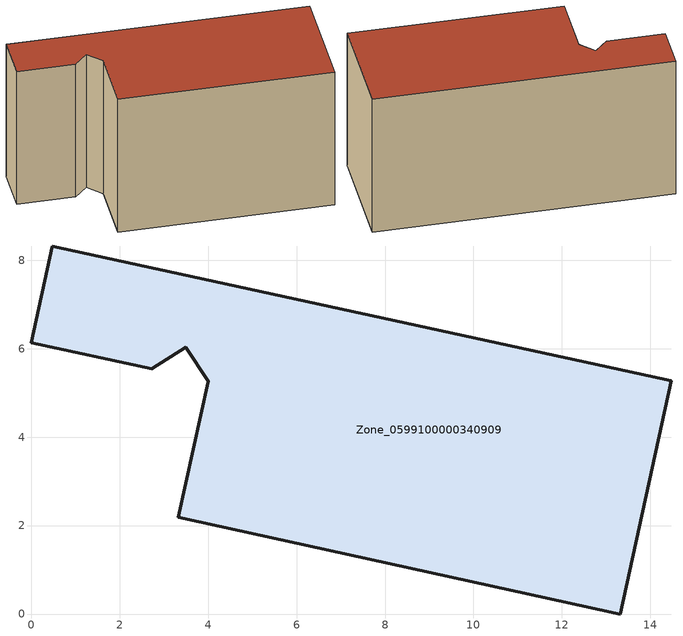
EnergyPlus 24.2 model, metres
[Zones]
Zone_0599100000340909
 floor ground (C_G): 3.49,6.03 2.72,5.54 0,6.13 0.48,8.32 14.47,5.28 13.32,0 3.33,2.19 4,5.26 z0
 wall outside (C_F): 2.72,5.54 3.49,6.03 4,5.26 3.33,2.19 13.32,0 14.47,5.28 0.48,8.32 0,6.13 2.72,5.54 z0:7.49
 roof outside (C_R): 3.33,2.19 13.32,0 14.47,5.28 0.48,8.32 0,6.13 2.72,5.54 3.49,6.03 4,5.26 z7.49
[BUILDING]
Pand.0599100000340909: North Axis=0; Terrain=City; Loads Convergence Tolerance Value=0.04; Temperature Convergence Tolerance Value=0.4; Solar Distribution=FullExterior; Maximum Number of Warmup Days=25; Minimum Number of Warmup Days=1
[Site:Location]
Rotterdam.The.Hague.AP_ZH_NLD Design_Conditions: Latitude=51.96; Longitude=4.45; Time Zone=1; Elevation=-4.5
[SITE:GROUNDTEMPERATURE:BUILDINGSURFACE]
18, 18, 18, 18, 18, 18, 18, 18, 18, 18, 18, 18
[MATERIAL] Thermal Absorptance=0.9; Solar Absorptance=0.7; Visible Absorptance=0.7
Name | Roughness | Thickness | Conductivity | Density | Specific Heat
G.TI.1992-2005 | MediumSmooth | 0.15 | 0.06 | 540 | 1210
F.TI.1992-2005 | Rough | 0.3 | 0.12 | 1920 | 840
R.TI.1992-2005 | MediumRough | 0.2 | 0.08 | 1500 | 1000
[CONSTRUCTION]
C_G: G.TI.1992-2005
C_F: F.TI.1992-2005
C_R: R.TI.1992-2005
[ZONE]
Zone_0599100000340909: Type=1; Multiplier=1; Ceiling Height=Autocalculate; Volume=Autocalculate; Floor Area=autocalculate; Part of Total Floor Area=Yes
[ZONEINFILTRATION:DESIGNFLOWRATE]
Infil_Zone_0599100000340909: Zone or ZoneList or Space or SpaceList=Zone_0599100000340909; Schedule=AlwaysOn; Design Flow Rate Calculation Method=Flow/Area; Flow Rate per Floor Area=0.0015; Constant Term Coefficient=1; Temperature Term Coefficient=0; Velocity Term Coefficient=0; Velocity Squared Term Coefficient=0
[HVACTEMPLATE:ZONE:IDEALLOADSAIRSYSTEM]
Zone_0599100000340909: Maximum Heating Supply Air Temperature=50; Minimum Cooling Supply Air Temperature=13; Maximum Heating Supply Air Humidity Ratio=0.0156; Minimum Cooling Supply Air Humidity Ratio=0.0077; Heating Limit=NoLimit; Cooling Limit=NoLimit; Dehumidification Control Type=ConstantSensibleHeatRatio; Cooling Sensible Heat Ratio=0.7; Dehumidification Setpoint=60; Humidification Control Type=None; Humidification Setpoint=30; Outdoor Air Method=None; Outdoor Air Flow Rate per Person=0.00944; Outdoor Air Flow Rate per Zone Floor Area=0; Outdoor Air Flow Rate per Zone=0; Demand Controlled Ventilation Type=None; Outdoor Air Economizer Type=NoEconomizer; Heat Recovery Type=None; Sensible Heat Recovery Effectiveness=0.7; Latent Heat Recovery Effectiveness=0.65
[ZONECONTROL:THERMOSTAT]
ThermostatControl_Zone_0599100000340909: Zone or ZoneList=Zone_0599100000340909; Control Type Schedule=DualSetpointControlType; Control 1=Thermostat_Zone_0599100000340909; Temperature Difference Between Cutout And Setpoint=0
[THERMOSTATSETPOINT:DUALSETPOINT]
Thermostat_Zone_0599100000340909: Heating Setpoint Temperature Schedule=HeatingSetpoint_Zone_0599100000340909; Cooling Setpoint Temperature Schedule=CoolingSetpoint_Zone_0599100000340909
[SCHEDULE:COMPACT]
HeatingSetpoint_Zone_0599100000340909: Through: 12/31, For: AllDays, Until: 24:00, 21
CoolingSetpoint_Zone_0599100000340909: Through: 12/31, For: AllDays, Until: 24:00, 24
DualSetpointControlType: Through: 12/31, For: AllDays, Until: 24:00, 4
AlwaysOn: Through: 12/31, For: AllDays, Until: 24:00, 1
